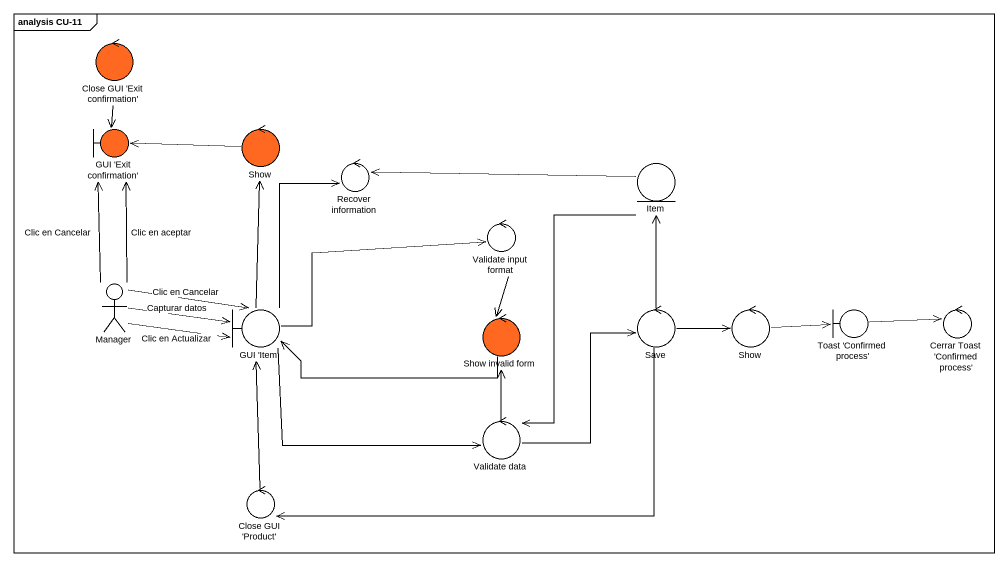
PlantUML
@startuml
mainframe analysis CU-11
control "Close GUI 'Exit confirmation'" as Close_GUI_Exit_confirmation #FF6820
boundary "GUI 'Exit confirmation'" as GUI_Exit_confirmation #FF6820
control "Show" as Show_ #FF6820
control "Recover information" as Recover_information
entity Item
control "Validate input format" as Validate_input_format
actor Manager
boundary "GUI 'Item'" as GUI_Item
control "Show invalid form" as Show_invalid_form #FF6820
control Save
control "Show" as Show__2
boundary "Toast 'Confirmed process'" as Toast_Confirmed_process
control "Cerrar Toast 'Confirmed process'" as Cerrar_Toast_Confirmed
control "Validate data" as Validate_data
control "Close GUI 'Product'" as Close_GUI_Product
Close_GUI_Exit_confirmation --> GUI_Exit_confirmation
Show_ -left-> GUI_Exit_confirmation
Item -left-> Recover_information
Item --> Validate_data
Validate_input_format --> Show_invalid_form
Manager -up-> GUI_Exit_confirmation : Clic en aceptar
Manager -up-> GUI_Exit_confirmation : Clic en Cancelar
Manager -right-> GUI_Item : Capturar datos
Manager -right-> GUI_Item : Clic en Cancelar
Manager -right-> GUI_Item : Clic en Actualizar
GUI_Item -up-> Show_
GUI_Item -up-> Recover_information
GUI_Item -right-> Validate_input_format
GUI_Item -right-> Validate_data
Show_invalid_form -left-> GUI_Item
Save -up-> Item
Save -right-> Show__2
Save -left-> Close_GUI_Product
Show__2 -right-> Toast_Confirmed_process
Toast_Confirmed_process -right-> Cerrar_Toast_Confirmed
Validate_data -up-> Show_invalid_form
Validate_data -up-> Save
Close_GUI_Product -up-> GUI_Item
@enduml
